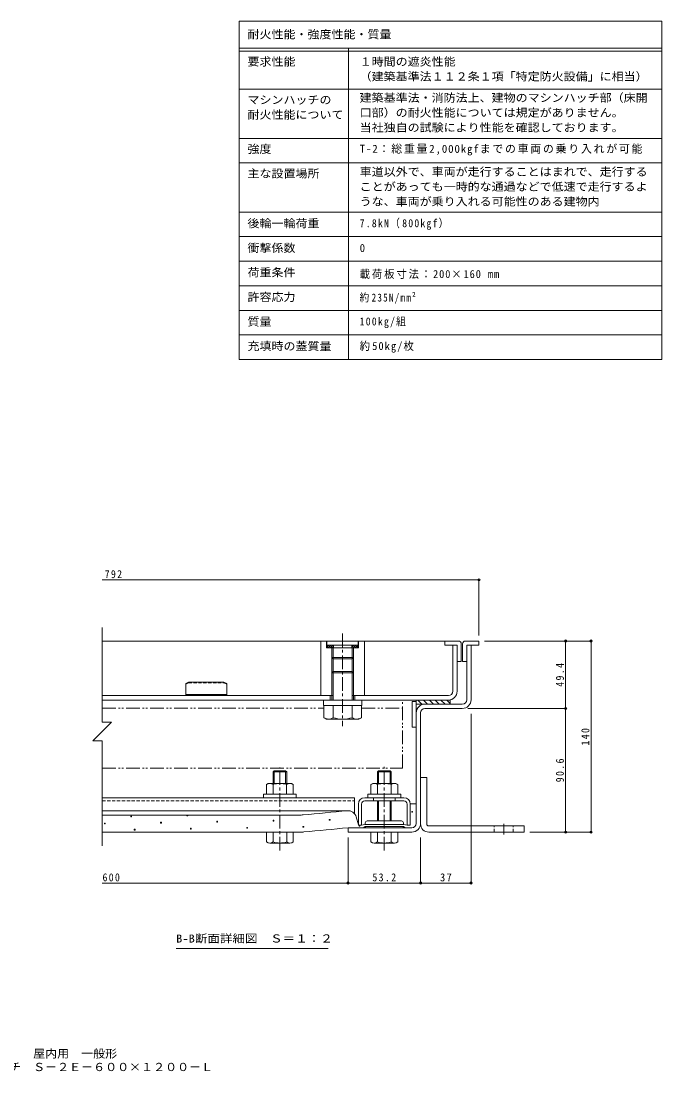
# Model space of a CAD drawing. Units: millimetres at full size. Extents: x -527 to 546, y -392 to 378.
# Drawn here: x 76 to 546, y -392 to 378 of the extents above; entities that cross this region are included whole.
import ezdxf
from ezdxf.enums import TextEntityAlignment as Align

# ---------------------------------------------------------------- set-up
doc = ezdxf.new("R2010")
doc.units = ezdxf.units.MM
doc.header["$LTSCALE"] = 2
doc.header["$PDMODE"] = 32
doc.header["$PDSIZE"] = 1.6
for name, pattern in [('CHAIN1', [8, 5, -1, 1, -1]), ('DASHED1', [1.8, 1.2, -0.6]), ('DOUBLE_CHAIN1', [8.8, 5, -1, 0.6, -0.6, 0.6, -1])]:
    doc.linetypes.add(name, pattern=pattern)
for name, color, linetype, lineweight in [('D-1', 3, 'Continuous', 9), ('D-2', 3, 'Continuous', 9), ('D-3', 5, 'Continuous', 5), ('D-4', 4, 'Continuous', 9), ('D-5', 7, 'Continuous', 9), ('D-6', 6, 'Continuous', 9), ('D-7', 134, 'Continuous', 5), ('D-9', 134, 'Continuous', 5), ('D-B', 2, 'Continuous', 9), ('D-C', 5, 'Continuous', 9), ('D-F', 7, 'Continuous', 9), ('F-5_F-5ﾚｲﾔ', 7, 'Continuous', 9), ('F-F_F-Fﾚｲﾔ', 2, 'Continuous', 9)]:
    doc.layers.add(name, color=color, linetype=linetype, lineweight=lineweight)
doc.styles.add('ＭＳ ゴシック', font='')
doc.styles.get('ＭＳ ゴシック').set_extended_font_data('MS Gothic')

msp = doc.modelspace()

# ---------------------------------------------------------------- linework, layer by layer
at = {"layer": 'D-1'}
for p, q in [((368.931, -176.688), (373.431, -176.688)), ((368.931, -210.689), (368.931, -176.688)), ((373.431, -210.711), (373.431, -176.688)), ((374.931, -212.189), (444.931, -212.189)), ((444.931, -212.189), (444.931, -216.689)), ((374.931, -216.689), (444.931, -216.689))]:
    msp.add_line(p, q, dxfattribs=at)
at = {"layer": 'D-1', "linetype": 'DASHED1'}
for p, q in [((422.931, -216.69), (422.931, -212.19)), ((436.931, -216.689), (436.931, -212.189))]:
    msp.add_line(p, q, dxfattribs=at)
at = {"layer": 'D-1', "linetype": 'CHAIN1'}
msp.add_line((429.931, -218.436), (429.931, -210.547), dxfattribs=at)
at = {"layer": 'D-1'}
for radius, start in [(6, 180), (1.5, 180.83382)]:
    msp.add_arc((374.931, -210.689), radius, start, 270, dxfattribs=at)
at = {"layer": 'D-2'}
for p, q in [((392.532, -113.489), (392.532, -79.689)), ((395.732, -79.689), (392.532, -79.689)), ((395.732, -113.489), (395.732, -79.689)), ((303.732, -116.689), (135.424, -116.689)), ((135.424, -119.889), (389.332, -119.889)), ((302.732, -116.689), (302.732, -119.889)), ((389.332, -116.689), (319.732, -116.689)), ((320.732, -116.689), (320.732, -119.889))]:
    msp.add_line(p, q, dxfattribs=at)
for radius in [6.4, 3.2]:
    msp.add_arc((389.332, -113.489), radius, 270, 0, dxfattribs=at)
at = {"layer": 'D-3', "color": 4, "lineweight": 9}
for p, q in [((386.732, -76.689), (135.424, -76.689)), ((386.732, -76.689), (386.732, -79.689)), ((396.732, -76.689), (386.732, -76.689)), ((401.732, -76.689), (411.732, -76.689)), ((386.732, -79.689), (395.732, -79.689)), ((395.732, -79.689), (395.732, -91.69)), ((398.732, -78.689), (398.732, -91.69)), ((399.732, -78.689), (399.732, -91.69)), ((402.732, -79.689), (402.732, -91.69)), ((395.732, -91.69), (398.732, -91.69)), ((399.732, -91.69), (402.732, -91.69)), ((196.732, -107.689), (198.732, -106.689)), ((196.732, -107.689), (196.732, -116.689)), ((198.732, -106.689), (224.732, -106.689)), ((226.732, -107.689), (224.732, -106.689)), ((226.732, -107.689), (226.732, -116.689)), ((226.732, -115.889), (196.732, -115.889)), ((226.732, -116.689), (196.732, -116.689))]:
    msp.add_line(p, q, dxfattribs=at)
at = {"layer": 'D-3', "color": 2, "lineweight": 9}
for p, q in [((402.732, -79.689), (405.932, -79.689)), ((402.732, -119.689), (402.732, -79.689)), ((405.932, -119.689), (405.932, -79.689)), ((399.532, -122.889), (372.131, -122.889)), ((365.731, -210.289), (365.731, -129.289)), ((368.931, -129.289), (368.931, -210.289)), ((372.131, -126.089), (399.532, -126.089)), ((315.732, -216.689), (315.732, -213.489)), ((362.531, -213.489), (315.732, -213.489)), ((315.732, -216.689), (362.531, -216.689))]:
    msp.add_line(p, q, dxfattribs=at)
at = {"layer": 'D-3', "color": 4, "linetype": 'DASHED1', "lineweight": 9}
for p, q in [((198.732, -107.382), (196.732, -108.382)), ((198.732, -107.382), (198.732, -106.689)), ((224.732, -107.382), (226.732, -108.382))]:
    msp.add_line(p, q, dxfattribs=at)
at = {"layer": 'D-3', "color": 6, "lineweight": 9}
for p, q in [((362.731, -120.889), (365.731, -120.889)), ((362.731, -120.889), (362.731, -139.889)), ((365.731, -120.889), (365.731, -139.889)), ((362.731, -139.889), (365.731, -139.889))]:
    msp.add_line(p, q, dxfattribs=at)
at = {"layer": 'D-3', "linetype": 'CHAIN1'}
for p, q in [((265.732, -230.077), (265.732, -169.254)), ((342.331, -230.077), (342.331, -168.944))]:
    msp.add_line(p, q, dxfattribs=at)
at = {"layer": 'D-3'}
for p, q in [((261.544, -171.689), (260.732, -172.501)), ((260.732, -172.501), (260.732, -177.189)), ((260.732, -172.501), (270.732, -172.501)), ((260.732, -172.501), (260.732, -180.989)), ((261.544, -171.689), (269.92, -171.689)), ((261.544, -180.989), (261.544, -171.689)), ((269.92, -171.689), (270.732, -172.501)), ((269.92, -180.989), (269.92, -171.689)), ((270.732, -180.989), (270.732, -172.501)), ((338.144, -171.689), (337.332, -172.501)), ((347.332, -172.501), (337.332, -172.501)), ((337.332, -180.989), (337.332, -172.501)), ((346.52, -171.689), (338.144, -171.689)), ((338.144, -180.989), (338.144, -171.689)), ((346.52, -171.689), (347.332, -172.501)), ((346.52, -180.989), (346.52, -171.689)), ((347.332, -172.501), (347.332, -180.989)), ((337.332, -208.489), (337.332, -193.789)), ((338.144, -208.489), (338.144, -193.789)), ((346.52, -208.489), (346.52, -193.789)), ((347.332, -193.789), (347.332, -208.489)), ((255.932, -216.689), (275.532, -216.689)), ((255.932, -223.795), (255.932, -216.689)), ((260.732, -223.795), (260.732, -216.689)), ((270.732, -223.795), (270.732, -216.689)), ((275.532, -223.795), (275.532, -216.689)), ((332.531, -223.795), (332.531, -216.689)), ((352.131, -216.689), (332.531, -216.689)), ((337.331, -223.795), (337.331, -216.689)), ((347.331, -223.795), (347.331, -216.689)), ((352.131, -223.795), (352.131, -216.689)), ((273.132, -224.69), (258.332, -224.69)), ((349.731, -224.69), (334.931, -224.69))]:
    msp.add_line(p, q, dxfattribs=at)
at = {"layer": 'D-3', "color": 4, "lineweight": 9}
msp.add_lwpolyline([(411.732, -76.689), (411.732, -79.689), (402.732, -79.689)], dxfattribs=at)
at = {"layer": 'D-3', "color": 4, "linetype": 'DASHED1', "lineweight": 9}
msp.add_lwpolyline([(198.732, -107.382), (224.732, -107.382), (224.732, -106.689)], dxfattribs=at)
at = {"layer": 'D-3', "color": 4, "lineweight": 9}
for centre, start, end in [((396.732, -78.689), 0, 90), ((401.732, -78.689), 90, 180)]:
    msp.add_arc(centre, 2, start, end, dxfattribs=at)
at = {"layer": 'D-3', "color": 2, "lineweight": 9}
for centre, radius, start, end in [((372.131, -129.289), 6.4, 90, 180), ((399.532, -119.689), 3.2, 270, 0), ((399.532, -119.689), 6.4, 270, 0), ((372.131, -129.289), 3.2, 90, 180), ((362.531, -210.289), 6.4, 270, 0), ((362.531, -210.289), 3.2, 270, 0)]:
    msp.add_arc(centre, radius, start, end, dxfattribs=at)
at = {"layer": 'D-3'}
for centre, radius, start, end in [((258.332, -221.024), 3.666, 229.1022, 310.89809), ((265.732, -210.274), 14.416, 249.70546, 290.29454), ((273.132, -221.024), 3.666, 229.10191, 310.8978), ((334.931, -221.024), 3.666, 229.1022, 310.89809), ((342.331, -210.274), 14.416, 249.70546, 290.29454), ((349.731, -221.024), 3.666, 229.10191, 310.8978)]:
    msp.add_arc(centre, radius, start, end, dxfattribs=at)
at = {"layer": 'D-4'}
for p, q in [((361.332, -196.019), (365.732, -196.019)), ((361.332, -211.239), (361.332, -196.089)), ((365.732, -210.289), (365.732, -196.019)), ((315.721, -200.96), (135.424, -200.96)), ((135.424, -204.189), (280.064, -204.189)), ((323.332, -211.239), (321.741, -205.533)), ((315.732, -213.489), (326.836, -213.489)), ((323.582, -211.489), (323.332, -211.239)), ((325.382, -211.489), (323.582, -211.489)), ((328.332, -210.989), (325.382, -211.489)), ((328.332, -212.489), (326.836, -213.489)), ((356.332, -210.989), (328.332, -210.989)), ((328.332, -212.489), (356.332, -212.489)), ((356.332, -212.489), (357.827, -213.489)), ((362.532, -213.489), (357.827, -213.489)), ((280.637, -216.689), (135.424, -216.689))]:
    msp.add_line(p, q, dxfattribs=at)
at = {"layer": 'D-4', "color": 134, "lineweight": 5}
for p, q in [((328.332, -209.989), (328.332, -210.989)), ((328.332, -210.989), (356.332, -210.989)), ((328.332, -212.489), (356.332, -212.489)), ((328.332, -212.989), (328.332, -212.489)), ((355.832, -213.489), (328.832, -213.489)), ((354.832, -208.489), (329.832, -208.489)), ((356.332, -209.989), (356.332, -210.989)), ((356.332, -212.989), (356.332, -212.489))]:
    msp.add_line(p, q, dxfattribs=at)
at = {"layer": 'D-4', "color": 2}
for points in [[(156.354, -205.536), (156.354, -204.936), (156.954, -204.936), (156.954, -205.536)], [(197.579, -204.842), (197.579, -204.242), (198.179, -204.242), (198.179, -204.842)], [(301.936, -207.938), (301.936, -207.338), (302.536, -207.338), (302.536, -207.938)], [(362.48, -202.068), (362.48, -201.468), (363.08, -201.468), (363.08, -202.068)], [(137.035, -210.712), (137.035, -210.112), (137.635, -210.112), (137.635, -210.712)], [(158.942, -215.195), (158.942, -214.595), (159.542, -214.595), (159.542, -215.195)], [(178.26, -210.019), (178.26, -209.419), (178.86, -209.419), (178.86, -210.019)], [(200.167, -214.502), (200.167, -213.902), (200.767, -213.902), (200.767, -214.502)], [(219.486, -209.325), (219.486, -208.725), (220.086, -208.725), (220.086, -209.325)], [(241.392, -213.808), (241.392, -213.208), (241.992, -213.208), (241.992, -213.808)], [(260.711, -208.632), (260.711, -208.032), (261.311, -208.032), (261.311, -208.632)], [(282.618, -213.115), (282.618, -212.515), (283.218, -212.515), (283.218, -213.115)], [(323.843, -212.421), (323.843, -211.821), (324.443, -211.821), (324.443, -212.421)]]:
    msp.add_lwpolyline(points, close=True, dxfattribs=at)
at = {"layer": 'D-4'}
msp.add_lwpolyline([(356.332, -210.989), (359.282, -211.489), (361.082, -211.489), (361.332, -211.239)], dxfattribs=at)
for centre, radius, start, end in [((280.064, -174.189), 30, 270, 275.2529), ((-184.268, 4876.303), 5101.792, 275.2529, 275.61726), ((315.721, -207.21), 6.25, 15.57156, 95.61726), ((-184.268, 4876.303), 5114.292, 275.24643, 275.6105), ((362.532, -210.289), 3.2, 270, 0), ((280.637, -186.689), 30, 270, 275.24643)]:
    msp.add_arc(centre, radius, start, end, dxfattribs=at)
at = {"layer": 'D-4', "color": 134, "lineweight": 5}
for centre, radius, start, end in [((329.832, -209.989), 1.5, 90, 180), ((328.832, -212.989), 0.5, 180, 270), ((354.832, -209.989), 1.5, 0, 90), ((355.832, -212.989), 0.5, 270, 0)]:
    msp.add_arc(centre, radius, start, end, dxfattribs=at)
at = {"layer": 'D-5'}
msp.add_line((301.097, -301.86), (189.597, -301.86), dxfattribs=at)
at = {"layer": 'D-6'}
for p, q in [((365.731, -122.889), (365.731, -119.889)), ((390.731, -119.889), (365.731, -119.889)), ((390.731, -122.889), (365.731, -122.889)), ((369.87, -122.889), (366.87, -119.889)), ((374.112, -122.889), (371.112, -119.889)), ((378.355, -122.889), (375.355, -119.889)), ((382.598, -122.889), (379.598, -119.889)), ((386.841, -122.889), (383.841, -119.889)), ((390.731, -122.538), (388.083, -119.889)), ((390.731, -122.889), (390.731, -119.889))]:
    msp.add_line(p, q, dxfattribs=at)
at = {"layer": 'D-7'}
for p, q in [((253.732, -188.989), (253.732, -191.489)), ((277.732, -188.989), (253.732, -188.989)), ((330.332, -188.989), (330.332, -191.489)), ((354.332, -188.989), (330.332, -188.989))]:
    msp.add_line(p, q, dxfattribs=at)
for points in [[(277.732, -188.989), (277.732, -191.489), (253.732, -191.489)], [(354.332, -188.989), (354.332, -191.489), (330.332, -191.489)]]:
    msp.add_lwpolyline(points, dxfattribs=at)
at = {"layer": 'D-9', "linetype": 'DOUBLE_CHAIN1'}
for p, q in [((135.424, -119.889), (355.732, -119.889)), ((355.732, -169.889), (355.732, -119.889)), ((135.424, -125.889), (297.875, -125.889)), ((325.588, -125.889), (355.732, -125.889)), ((135.424, -169.889), (355.732, -169.889))]:
    msp.add_line(p, q, dxfattribs=at)
at = {"layer": 'D-B'}
for p, q in [((257.232, -180.989), (274.232, -180.989)), ((260.824, -181.749), (260.824, -188.989)), ((270.639, -181.749), (270.639, -188.989)), ((275.547, -181.749), (274.232, -180.989)), ((275.547, -181.749), (275.547, -188.989)), ((333.832, -180.989), (350.832, -180.989)), ((337.424, -181.749), (337.424, -188.989)), ((347.239, -181.749), (347.239, -188.989)), ((352.147, -181.749), (350.832, -180.989)), ((352.147, -181.749), (352.147, -188.989))]:
    msp.add_line(p, q, dxfattribs=at)
at = {"layer": 'D-B', "color": 7}
for p, q in [((135.424, -191.489), (320.52, -191.489)), ((320.52, -203.207), (320.52, -191.489)), ((327.932, -191.489), (356.732, -191.489)), ((323.332, -211.239), (323.332, -196.089)), ((325.632, -211.239), (325.632, -196.089)), ((356.732, -193.789), (327.932, -193.789)), ((359.032, -211.239), (359.032, -196.089)), ((361.332, -211.239), (361.332, -196.089)), ((323.582, -211.489), (323.332, -211.239)), ((325.382, -211.489), (323.582, -211.489)), ((325.382, -211.489), (325.632, -211.239)), ((359.282, -211.489), (359.032, -211.239)), ((361.082, -211.489), (359.282, -211.489)), ((361.082, -211.489), (361.332, -211.239))]:
    msp.add_line(p, q, dxfattribs=at)
at = {"layer": 'D-B', "color": 7, "linetype": 'DASHED1'}
for p, q in [((334.332, -193.789), (334.332, -191.489)), ((350.332, -193.789), (350.332, -191.489)), ((135.424, -193.789), (320.52, -193.789))]:
    msp.add_line(p, q, dxfattribs=at)
at = {"layer": 'D-B'}
for points in [[(257.232, -180.989), (255.917, -181.749), (255.917, -188.989), (275.547, -188.989)], [(333.832, -180.989), (332.517, -181.749), (332.517, -188.989), (352.147, -188.989)]]:
    msp.add_lwpolyline(points, dxfattribs=at)
for centre, radius, start, end in [((258.814, -186.766), 5.793, 94.3844, 120.00002), ((258.218, -185.829), 4.842, 57.42751, 88.18785), ((265.732, -197.23), 16.241, 72.4119, 107.58812), ((273.246, -185.829), 4.842, 91.81216, 122.57251), ((272.65, -186.766), 5.793, 60, 85.61562), ((335.414, -186.766), 5.793, 94.3844, 120.00002), ((334.818, -185.829), 4.842, 57.42751, 88.18785), ((342.332, -197.23), 16.241, 72.4119, 107.58812), ((349.846, -185.829), 4.842, 91.81216, 122.57251), ((349.25, -186.766), 5.793, 60, 85.61562)]:
    msp.add_arc(centre, radius, start, end, dxfattribs=at)
at = {"layer": 'D-B', "color": 7}
for centre, radius, start, end in [((327.932, -196.089), 4.6, 90, 180), ((356.732, -196.089), 4.6, 0, 90), ((327.932, -196.089), 2.3, 90, 180), ((356.732, -196.089), 2.3, 0, 90)]:
    msp.add_arc(centre, radius, start, end, dxfattribs=at)
at = {"layer": 'D-C', "color": 2}
for p, q in [((327.732, -76.689), (295.732, -76.689)), ((299.982, -76.939), (299.732, -76.689)), ((299.982, -76.939), (299.982, -81.689)), ((323.482, -76.939), (323.732, -76.689)), ((323.482, -76.939), (323.482, -81.689)), ((327.732, -76.689), (327.732, -116.689)), ((299.982, -81.689), (323.482, -81.689)), ((303.732, -81.689), (303.732, -116.689)), ((304.814, -81.689), (304.814, -116.689)), ((318.649, -81.689), (318.649, -116.689)), ((319.732, -81.689), (319.732, -116.689)), ((318.649, -116.689), (327.732, -116.689))]:
    msp.add_line(p, q, dxfattribs=at)
at = {"layer": 'D-C', "color": 4}
for p, q in [((300.232, -76.689), (300.232, -79.689)), ((300.232, -79.689), (323.232, -79.689)), ((303.732, -81.689), (303.732, -88.607)), ((319.732, -81.689), (303.732, -81.689)), ((304.814, -81.689), (304.814, -89.689)), ((304.982, -79.689), (304.982, -81.689)), ((318.482, -79.689), (318.482, -81.689)), ((318.649, -81.689), (318.649, -89.689)), ((319.732, -81.689), (319.732, -88.607)), ((318.649, -89.689), (304.814, -89.689)), ((318.649, -89.689), (319.732, -88.607))]:
    msp.add_line(p, q, dxfattribs=at)
at = {"layer": 'D-C', "color": 2, "linetype": 'CHAIN1'}
msp.add_line((311.732, -71.154), (311.732, -139.016), dxfattribs=at)
at = {"layer": 'D-C', "color": 6}
for p, q in [((300.732, -79.689), (322.732, -79.689)), ((300.732, -80.627), (301.67, -79.689)), ((301.084, -81.689), (303.084, -79.689)), ((302.498, -81.689), (304.498, -79.689)), ((303.912, -81.689), (304.982, -80.62)), ((304.982, -79.689), (304.982, -81.689)), ((318.482, -79.689), (318.482, -81.689)), ((318.482, -81.262), (320.054, -79.689)), ((318.482, -79.848), (318.64, -79.689)), ((319.469, -81.689), (321.469, -79.689)), ((320.883, -81.689), (322.732, -79.84)), ((322.297, -81.689), (322.732, -81.255)), ((322.732, -79.689), (322.732, -81.689))]:
    msp.add_line(p, q, dxfattribs=at)
at = {"layer": 'D-C', "lineweight": 5}
for p, q in [((304.814, -98.889), (303.732, -99.972)), ((303.732, -119.889), (303.732, -99.972)), ((304.814, -98.889), (318.649, -98.889)), ((304.814, -119.889), (304.814, -98.889)), ((318.649, -119.889), (318.649, -98.889)), ((319.732, -119.889), (319.732, -99.972)), ((304.804, -132.818), (304.804, -123.889)), ((318.66, -132.818), (318.66, -123.889)), ((325.588, -132.818), (325.588, -123.889)), ((299.732, -133.889), (297.875, -132.818)), ((299.732, -133.889), (323.732, -133.889)), ((323.732, -133.889), (325.588, -132.818))]:
    msp.add_line(p, q, dxfattribs=at)
at = {"layer": 'D-C', "color": 134, "lineweight": 5}
for p, q in [((297.732, -119.889), (325.732, -119.889)), ((325.732, -119.889), (325.732, -123.889))]:
    msp.add_line(p, q, dxfattribs=at)
at = {"layer": 'D-C', "color": 2}
msp.add_lwpolyline([(295.732, -76.689), (295.732, -116.689), (304.814, -116.689)], dxfattribs=at)
at = {"layer": 'D-C', "color": 4}
for points in [[(300.232, -76.689), (323.232, -76.689), (323.232, -79.689)], [(319.732, -88.607), (303.732, -88.607), (304.814, -89.689)]]:
    msp.add_lwpolyline(points, dxfattribs=at)
at = {"layer": 'D-C', "color": 6}
msp.add_lwpolyline([(300.732, -79.689), (300.732, -81.689), (322.732, -81.689)], dxfattribs=at)
at = {"layer": 'D-C', "lineweight": 5}
for points in [[(303.732, -99.972), (319.732, -99.972), (318.649, -98.889)], [(325.588, -123.889), (297.875, -123.889), (297.875, -132.818)]]:
    msp.add_lwpolyline(points, dxfattribs=at)
at = {"layer": 'D-C', "color": 134, "lineweight": 5}
msp.add_lwpolyline([(297.732, -119.889), (297.732, -123.889), (325.732, -123.889)], dxfattribs=at)
at = {"layer": 'D-C', "lineweight": 5}
for centre, radius, start, end in [((301.965, -125.735), 8.179, 240, 265.61574), ((301.123, -127.056), 6.837, 271.81354, 302.57069), ((311.732, -110.961), 22.928, 252.41203, 287.58795), ((322.34, -127.056), 6.837, 237.42929, 268.18645), ((321.499, -125.735), 8.179, 274.38425, 299.99998)]:
    msp.add_arc(centre, radius, start, end, dxfattribs=at)
at = {"layer": 'D-F'}
for p, q in [((411.732, -31.853), (135.424, -31.853)), ((411.732, -31.253), (411.732, -72.689)), ((135.424, -66.689), (135.424, -136.108)), ((494.567, -76.689), (415.732, -76.689)), ((475.299, -76.689), (475.299, -126.09)), ((493.967, -76.689), (493.967, -216.69)), ((475.899, -126.09), (403.532, -126.09)), ((405.932, -254.633), (405.932, -130.089)), ((475.299, -126.09), (475.299, -216.69)), ((142.306, -136.108), (128.543, -149.871)), ((135.424, -136.108), (142.306, -136.108)), ((135.424, -149.871), (128.543, -149.871)), ((135.424, -149.871), (135.424, -226.689)), ((315.732, -254.633), (315.732, -220.689)), ((368.931, -254.633), (368.931, -220.689)), ((494.567, -216.69), (448.931, -216.69)), ((315.732, -254.033), (135.424, -254.033)), ((368.931, -254.033), (315.732, -254.033)), ((405.932, -254.033), (368.931, -254.033))]:
    msp.add_line(p, q, dxfattribs=at)
for p in [(411.732, -31.853), (475.299, -76.689), (493.967, -76.689), (475.299, -126.09), (475.299, -216.69), (493.967, -216.69), (315.732, -254.033), (368.931, -254.033), (405.932, -254.033)]:
    msp.add_point(p, dxfattribs=at)
at = {"layer": 'F-5_F-5ﾚｲﾔ'}
for p, q in [((545.979, 377.665), (545.979, 129.664)), ((235.979, 291.664), (545.979, 291.664)), ((235.979, 273.664), (545.979, 273.664)), ((235.979, 237.664), (545.979, 237.664))]:
    msp.add_line(p, q, dxfattribs=at)
at = {"layer": 'F-F_F-Fﾚｲﾔ', "color": 7}
for p, q in [((235.979, 377.665), (235.979, 129.664)), ((235.979, 377.665), (545.979, 377.665)), ((235.979, 357.665), (545.979, 357.665)), ((235.979, 355.665), (545.979, 355.665)), ((315.979, 357.665), (315.979, 129.664)), ((235.979, 327.665), (545.979, 327.665)), ((235.979, 291.664), (545.979, 291.664)), ((235.979, 273.664), (545.979, 273.664)), ((235.979, 237.664), (545.979, 237.664)), ((235.979, 219.665), (545.979, 219.665)), ((235.979, 201.665), (545.979, 201.665)), ((545.979, 183.664), (235.979, 183.664)), ((545.979, 165.664), (235.979, 165.664)), ((545.979, 147.664), (235.979, 147.664)), ((545.979, 129.664), (235.979, 129.664))]:
    msp.add_line(p, q, dxfattribs=at)

# ---------------------------------------------------------------- texts
at = {"layer": 'D-5', "color": 2, "style": 'ＭＳ ゴシック', "width": 1.15}
msp.add_text('B-B断面詳細図\u3000Ｓ＝１：２', height=5.865, dxfattribs=at).set_placement((189.597, -299.36), align=Align.BOTTOM_LEFT)
at = {"layer": 'D-F', "color": 2, "char_height": 5.865, "attachment_point": 7, "style": 'ＭＳ ゴシック'}
for s, insert in [('\\T1.27;\\W0.9;792', (137.276, -30.653)), ('\\T1.27;\\W0.9;600', (135.649, -252.833)), ('\\T1.28;\\W0.9;53.2', (333.581, -252.833)), ('\\T1.27;\\W0.95;37', (383.182, -252.833))]:
    msp.add_mtext(s, dxfattribs=dict(at, insert=insert))
at = {"layer": 'D-F', "color": 2, "char_height": 5.865, "attachment_point": 7, "rotation": 90, "style": 'ＭＳ ゴシック'}
for s, insert in [('\\T1.28;\\W0.9;49.4', (474.099, -110.139)), ('\\T1.27;\\W0.9;140', (492.767, -153.19)), ('\\T1.28;\\W0.9;90.6', (474.099, -180.14))]:
    msp.add_mtext(s, dxfattribs=dict(at, insert=insert))
at = {"layer": 'F-5_F-5ﾚｲﾔ', "color": 2, "style": 'ＭＳ ゴシック', "width": 1.1}
for s, p in [('１時間遮炎\u3000充填用（充填深さ：３０ｍｍ）\u3000屋内用\u3000一般形', (-100.021, -383.701)), ('スチール製\u3000ステンレス目地\u3000マシンハッチ\u3000Ｓ－２Ｅ－６００×１２００－Ｌ', (-100.021, -393.542))]:
    msp.add_text(s, height=5.865, dxfattribs=at).set_placement(p, align=Align.BOTTOM_LEFT)
at = {"layer": 'F-F_F-Fﾚｲﾔ', "style": 'ＭＳ ゴシック', "width": 1.1}
for s, p in [('耐火性能・強度性能・質量', (241.979, 363.151)), ('要求性能', (241.979, 343.165)), ('１時間の遮炎性能', (324.246, 343.165)), ('（建築基準法１１２条１項「特定防火設備」に相当）', (324.246, 332.268)), ('建築基準法・消防法上、建物のマシンハッチ部（床開', (324.246, 316.672)), ('マシンハッチの', (241.979, 315.165)), ('耐火性能について', (241.979, 304.268)), ('口部）の耐火性能については規定がありません。', (324.246, 305.775)), ('当社独自の試験により性能を確認しております。', (324.246, 294.878)), ('強度', (241.979, 279.165)), ('主な設置場所', (241.979, 261.165)), ('車道以外で、車両が走行することはまれで、走行する', (324.246, 262.451)), ('ことがあっても一時的な通過などで低速で走行するよ', (324.246, 251.554)), ('うな、車両が乗り入れる可能性のある建物内', (324.246, 240.657)), ('後輪一輪荷重', (241.979, 224.665)), ('衝撃係数', (241.979, 206.665)), ('荷重条件', (241.979, 188.664)), ('許容応力', (241.979, 170.664)), ('質量', (241.979, 152.664)), ('充填時の蓋質量', (241.979, 134.664))]:
    msp.add_text(s, height=5.865, dxfattribs=at).set_placement(p, align=Align.BOTTOM_LEFT)
at = {"layer": 'F-F_F-Fﾚｲﾔ', "style": 'ＭＳ ゴシック'}
msp.add_text('0', height=5.865, dxfattribs=at).set_placement((324.246, 206.664), align=Align.BOTTOM_LEFT)
at = {"layer": 'F-F_F-Fﾚｲﾔ', "char_height": 5.865, "attachment_point": 7, "style": 'ＭＳ ゴシック'}
for s, insert in [('\\T1.16;T-2：総重量2,000kgfまでの車両の乗り入れが可能', (324.246, 279.164)), ('\\T1.24;\\W0.9;7.8kN（800kgf）', (324.246, 224.664)), ('\\T1.18;\\W0.95;載荷板寸法：200×160\\~mm', (324.246, 188.664)), ('\\T1.25;\\W0.85;約235N/mm²', (324.246, 170.664)), ('\\T1.24;\\W0.9;100kg/組', (324.246, 152.664)), ('\\T1.21;\\W0.95;約50kg/枚', (324.246, 134.664))]:
    msp.add_mtext(s, dxfattribs=dict(at, insert=insert))

doc.saveas('drawing.dxf')
